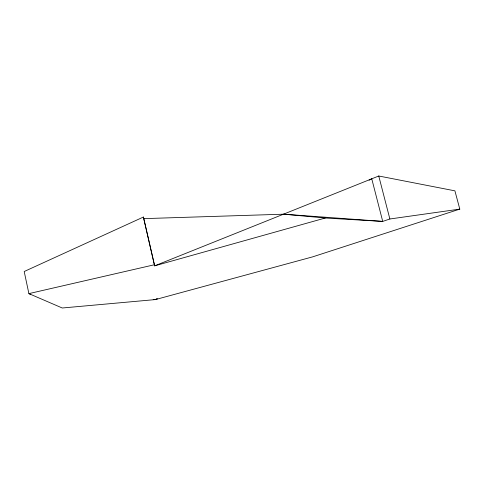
<?xml version="1.0" encoding="UTF-8"?>
<svg xmlns="http://www.w3.org/2000/svg" width="484" height="484" viewBox="0 0 484 484"><rect width="100%" height="100%" fill="white"/><g stroke="black" fill="none" stroke-linecap="round" stroke-linejoin="round"><path stroke-width="0.73" d="M143.403 217.044L154.644 265.849L378.76 176.001L454.912 190.841L459.8 209.112L389.868 218.986L382.729 221.406L325.296 218.012L154.644 265.849L143.403 217.044L24.2 271.512L28.895 293.619L62.261 307.999L155.424 299.578L156.737 298.846M369.111 180.205L371.742 178.735L382.729 221.406L283.757 214.188L143.857 218.629M153.168 299.366L155.424 299.578L157.548 298.773M282.329 214.672L283.757 214.188L325.296 218.012M459.8 209.112L312.658 256.859L155.424 299.578M154.305 264.778L28.895 293.619L30.631 294.375M378.76 176.001L389.868 218.986"/></g></svg>
